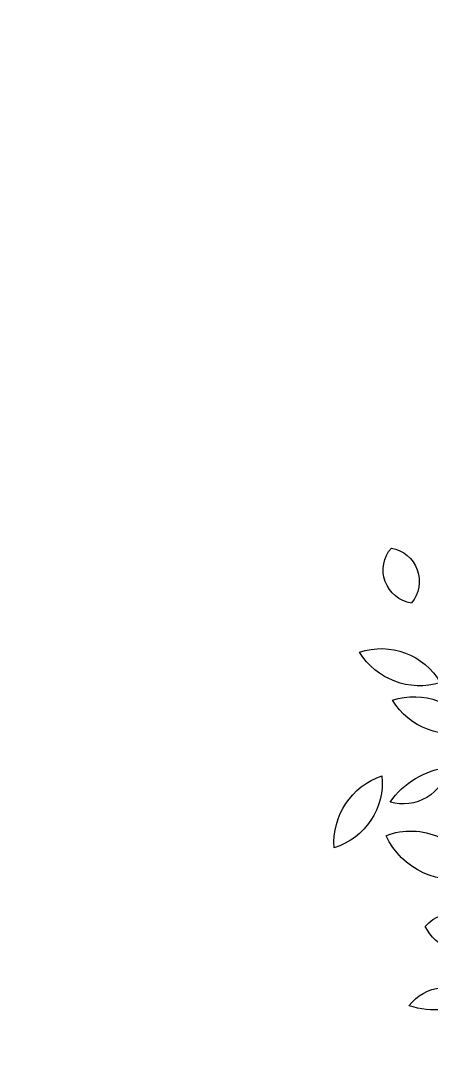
# Model space of a CAD drawing. Header units: metres. Extents: x 1097510 to 2158594, y 877039 to 1751652.
# Drawn here: x 1097620.72 to 1097623.14, y 877197.81 to 877204 of the extents above; entities that cross this region are included whole.
import ezdxf

# ---------------------------------------------------------------- set-up
doc = ezdxf.new("R2010")
doc.units = ezdxf.units.M
doc.header["$XCLIPFRAME"] = 0
doc.layers.add('DWGAUTOCAD.COM', color=7, linetype='Continuous')
doc.layers.add('Foto Dron', color=7, linetype='Continuous')
picture_1 = doc.add_image_def('image1.tif', size_in_pixel=(3465, 4096))

# ---------------------------------------------------------------- blocks, each defined once
blk = doc.blocks.new('A$C74456AAD')
at = {"color": 66, "linetype": 'Continuous'}
for centre, radius, start, end in [((4.8736, 3.3728), 0.1036, 100.4612, 219.5256), ((4.7779, 3.4076), 0.1021, 278.9504, 41.0363), ((4.8857, 2.96), 0.2075, 71.3379, 150.0811), ((4.7687, 3.2694), 0.2153, 253.0103, 328.4087), ((4.7853, 2.8133), 0.2075, 71.3379, 150.0811), ((4.6683, 3.1227), 0.2153, 253.0103, 328.4087), ((4.8192, 2.8337), 0.1402, 191.6172, 286.455), ((4.6487, 2.5496), 0.258, 35.4496, 82.6225), ((5.0903, 2.7581), 0.2075, 174.195, 252.9383), ((4.8147, 2.5752), 0.2153, 355.8674, 71.2659)]:
    blk.add_arc(centre, radius, start, end, dxfattribs=at)
at = {"color": 62, "linetype": 'Continuous'}
for centre, radius, start, end in [((4.7954, 2.4038), 0.207, 68.4826, 161.6433), ((4.6584, 2.6968), 0.2354, 255.3742, 334.7517)]:
    blk.add_arc(centre, radius, start, end, dxfattribs=at)
at = {"color": 64, "linetype": 'Continuous'}
for centre, radius, start, end in [((4.6732, 2.2553), 0.1012, 39.3461, 179.271), ((4.6307, 2.3766), 0.1336, 243.934, 334.683), ((4.6898, 1.9925), 0.1402, 37.3315, 132.1693), ((4.7201, 2.3224), 0.258, 241.1639, 288.3368)]:
    blk.add_arc(centre, radius, start, end, dxfattribs=at)

msp = doc.modelspace()

# ---------------------------------------------------------------- block references
at = {"layer": 'DWGAUTOCAD.COM', "xscale": -1.938528692919776, "yscale": 1.938528692919776, "zscale": 1.938528692919776}
msp.add_blockref('A$C74456AAD', (1097632.3213, 877194.1493), dxfattribs=at)

# ---------------------------------------------------------------- pictures from other files: only their frames are drawn
at = {"layer": 'Foto Dron'}
image = msp.add_image(picture_1, insert=(1097491.044, 876888.8641, 3067.918), size_in_units=(372.6207, 440.4775), dxfattribs=at)
image.set_boundary_path([(174.5356, 772.8781), (2798.8163, 2703.6247)])
image.dxf.flags = 15

doc.saveas('drawing.dxf')
